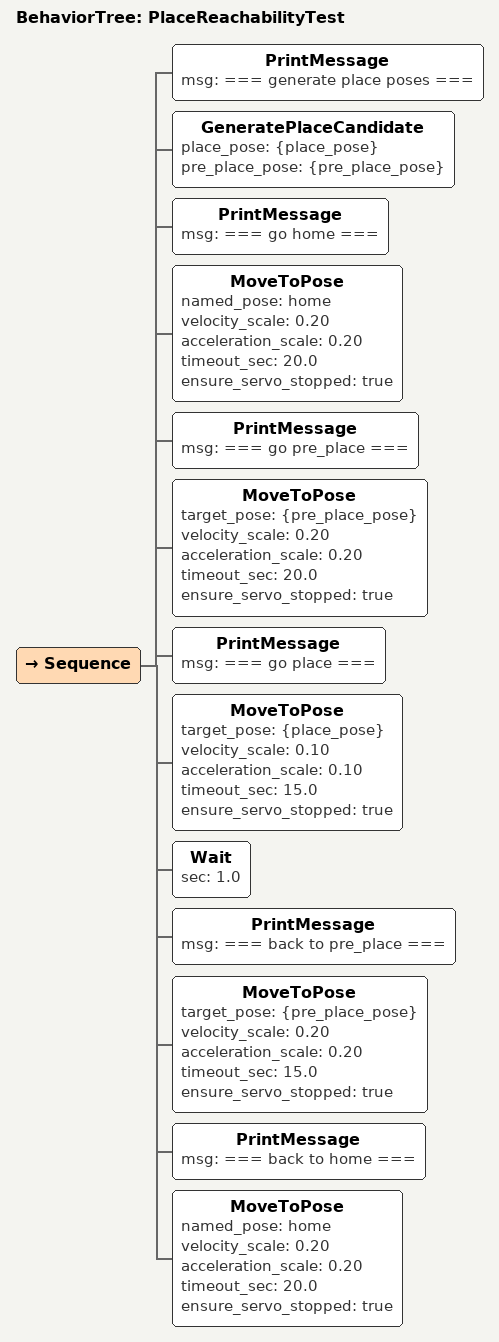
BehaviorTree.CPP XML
<root BTCPP_format="4">
    <BehaviorTree ID="PlaceReachabilityTest">
        <Sequence>
            <PrintMessage msg="=== generate place poses ===" />
            <GeneratePlaceCandidate place_pose="{place_pose}"
                pre_place_pose="{pre_place_pose}" />

            <PrintMessage msg="=== go home ===" />
            <MoveToPose named_pose="home"
                velocity_scale="0.20"
                acceleration_scale="0.20"
                timeout_sec="20.0"
                ensure_servo_stopped="true" />

            <PrintMessage msg="=== go pre_place ===" />
            <MoveToPose target_pose="{pre_place_pose}"
                velocity_scale="0.20"
                acceleration_scale="0.20"
                timeout_sec="20.0"
                ensure_servo_stopped="true" />

            <PrintMessage msg="=== go place ===" />
            <MoveToPose target_pose="{place_pose}"
                velocity_scale="0.10"
                acceleration_scale="0.10"
                timeout_sec="15.0"
                ensure_servo_stopped="true" />

            <Wait sec="1.0" />

            <PrintMessage msg="=== back to pre_place ===" />
            <MoveToPose target_pose="{pre_place_pose}"
                velocity_scale="0.20"
                acceleration_scale="0.20"
                timeout_sec="15.0"
                ensure_servo_stopped="true" />

            <PrintMessage msg="=== back to home ===" />
            <MoveToPose named_pose="home"
                velocity_scale="0.20"
                acceleration_scale="0.20"
                timeout_sec="20.0"
                ensure_servo_stopped="true" />
        </Sequence>
    </BehaviorTree>
</root>
